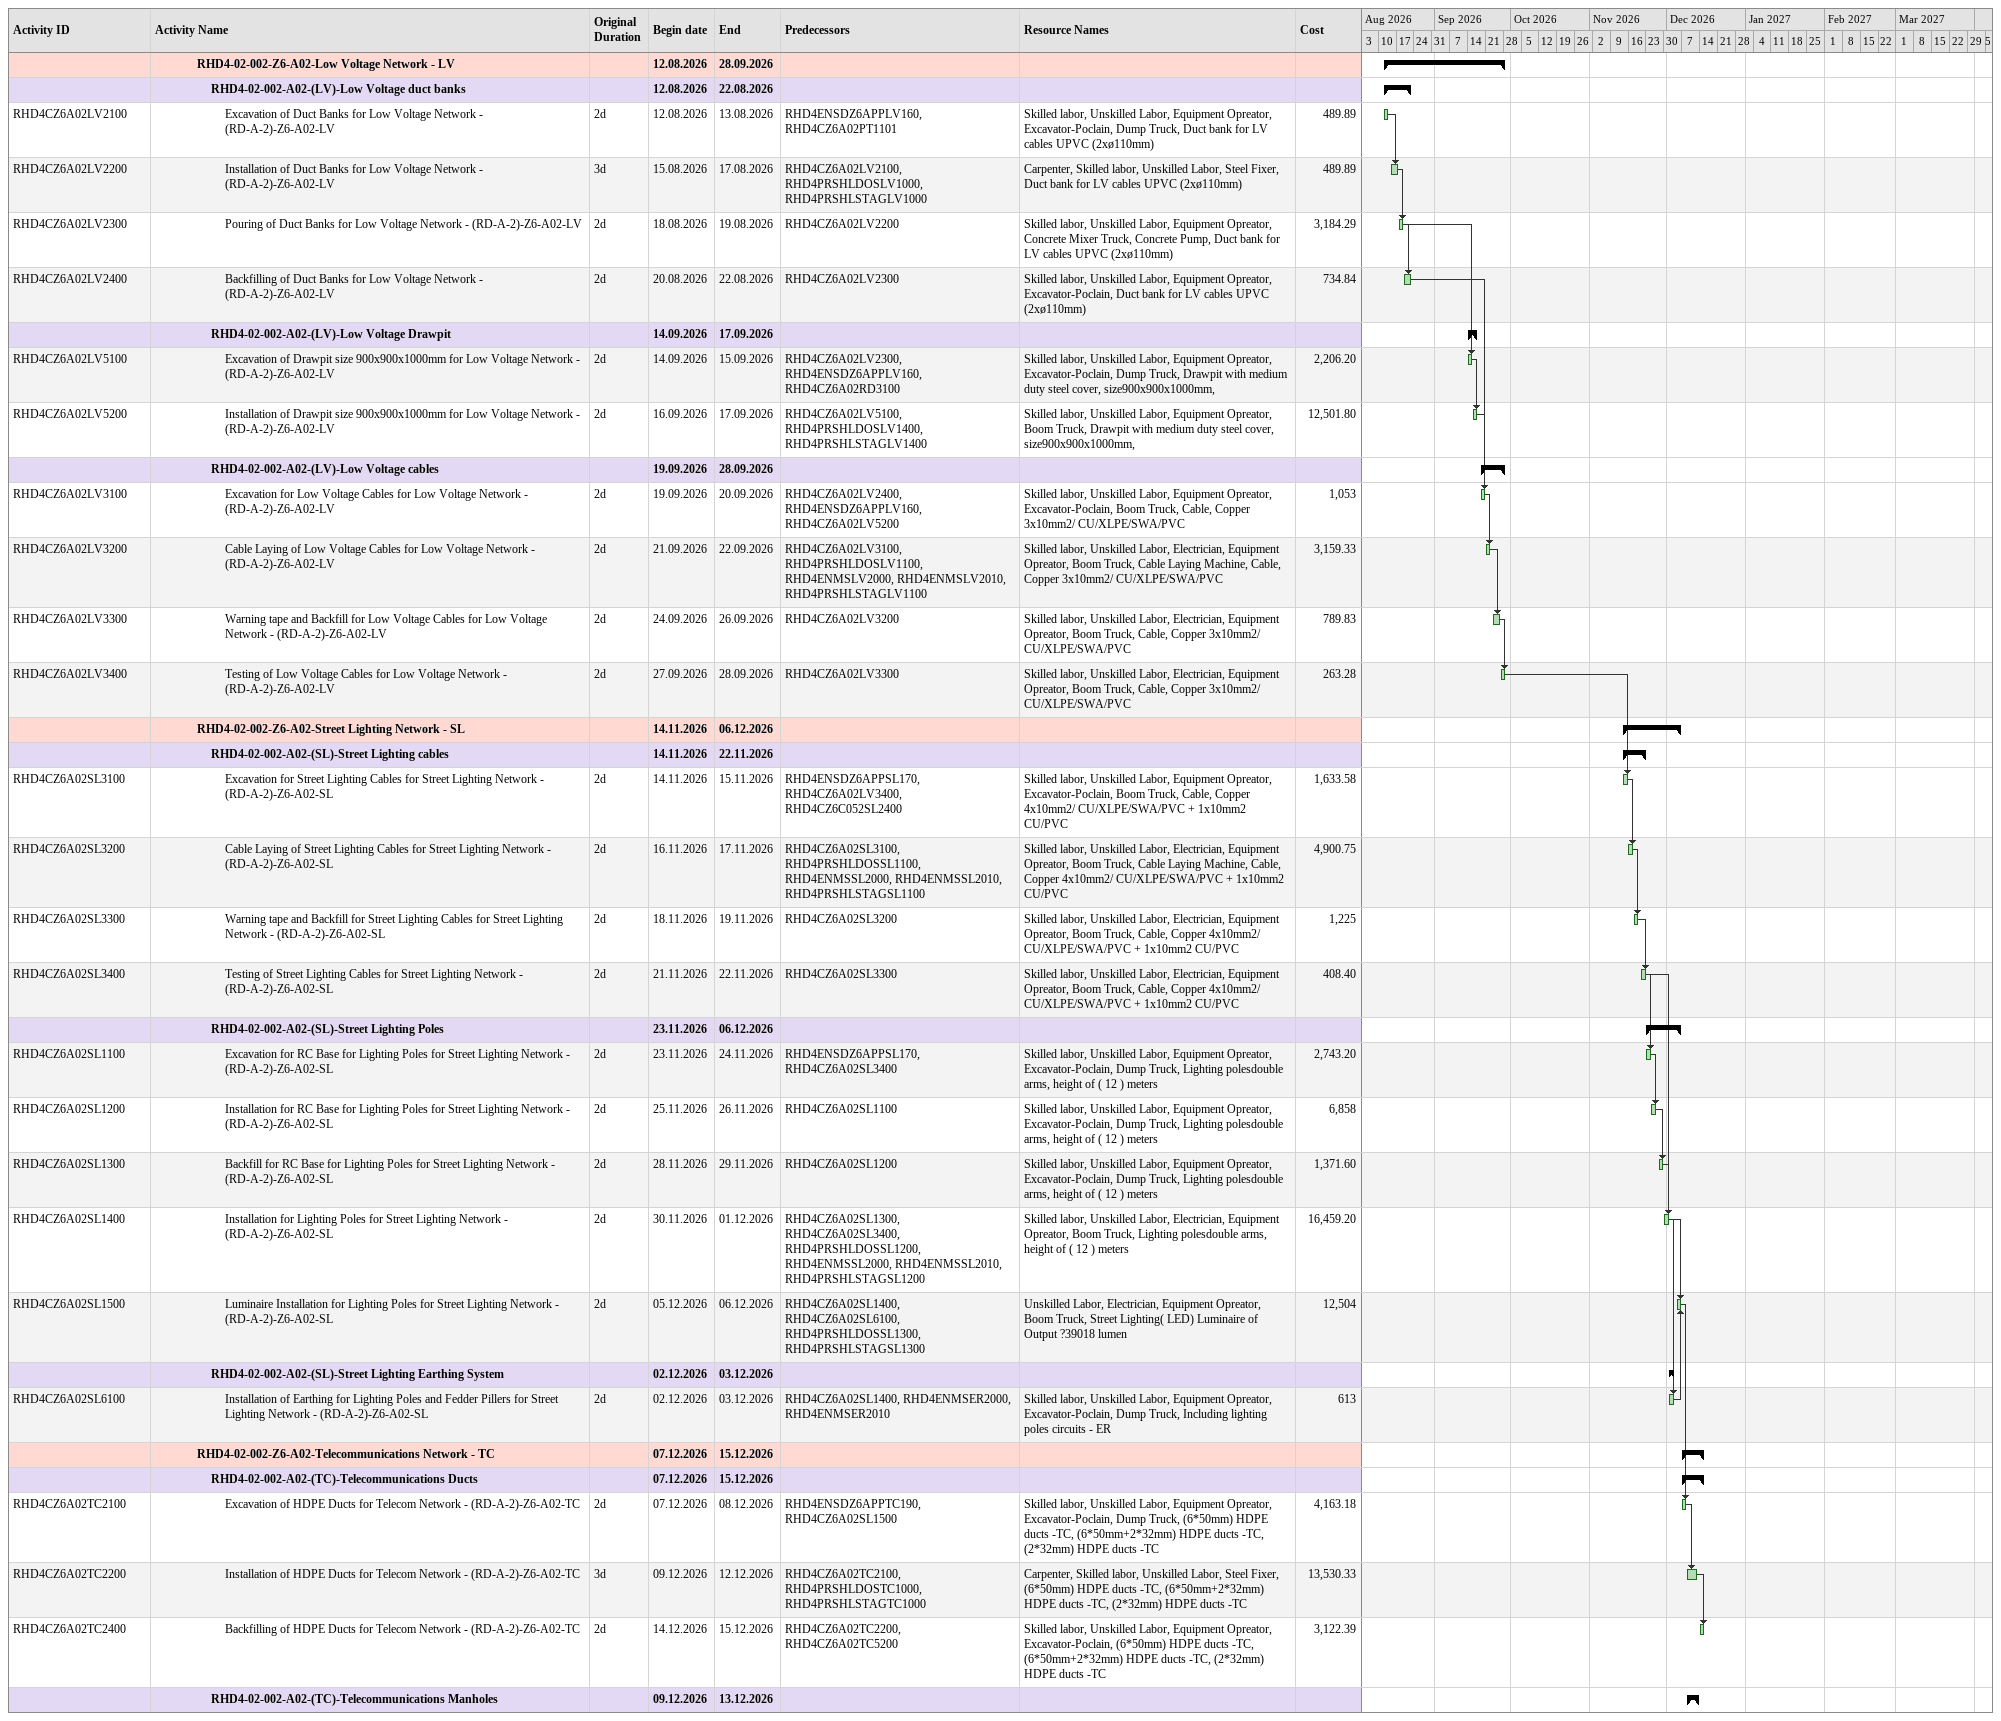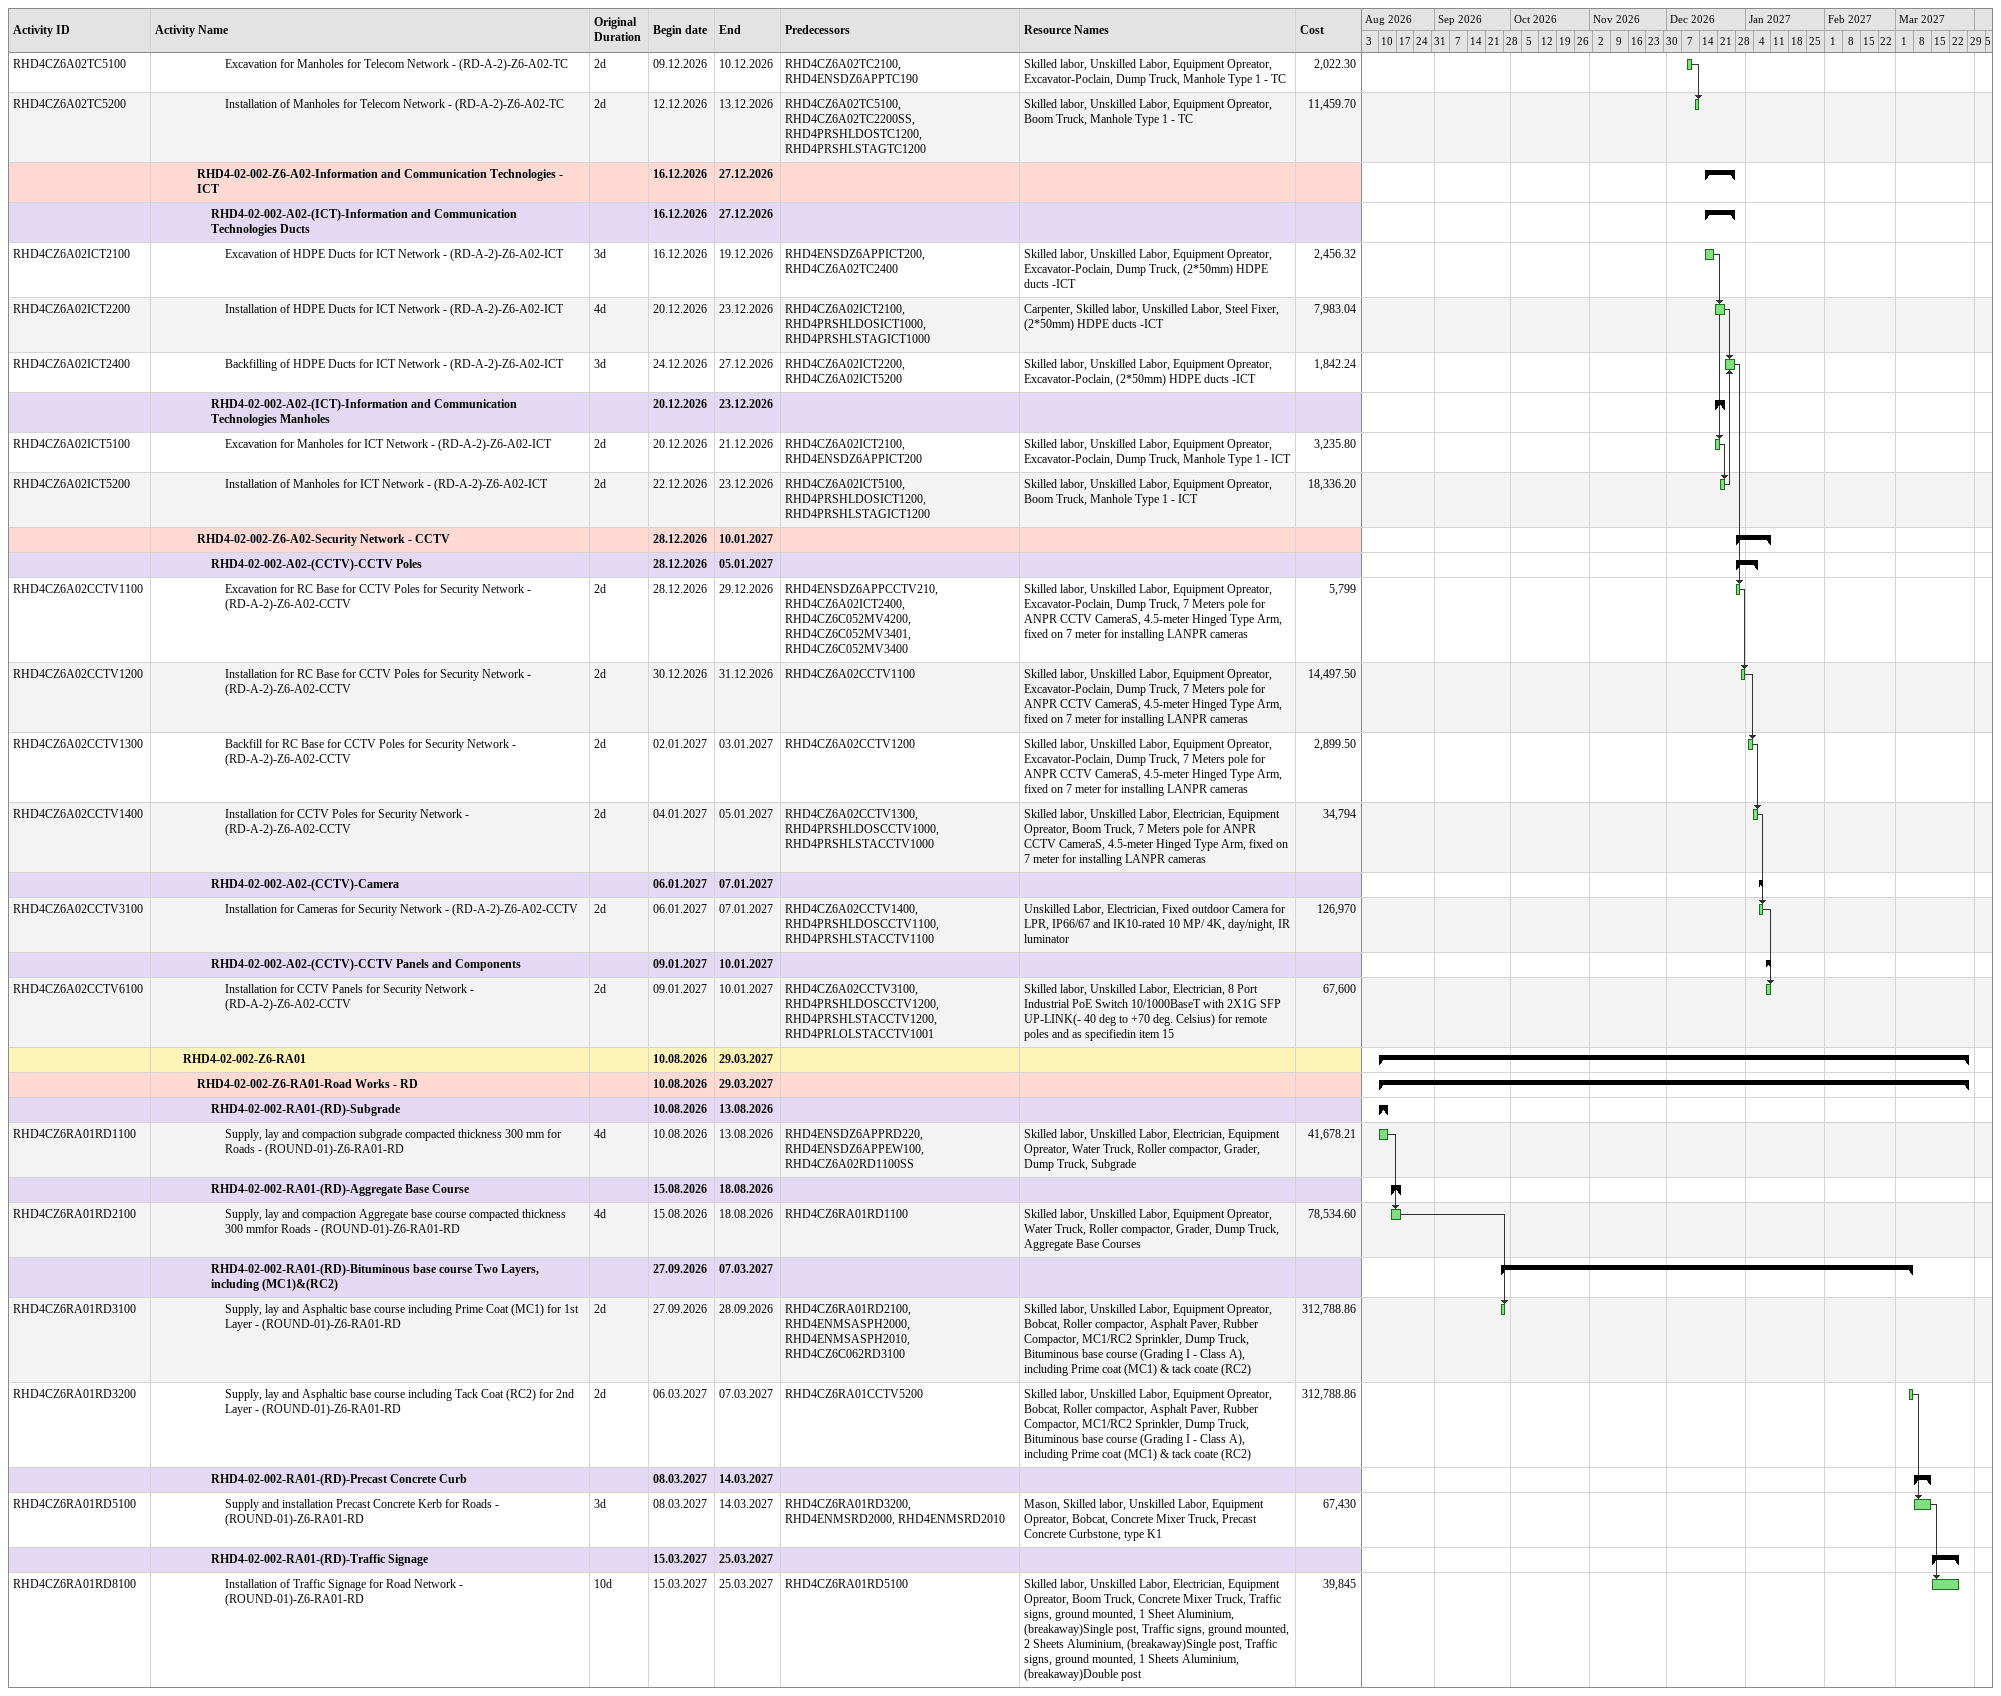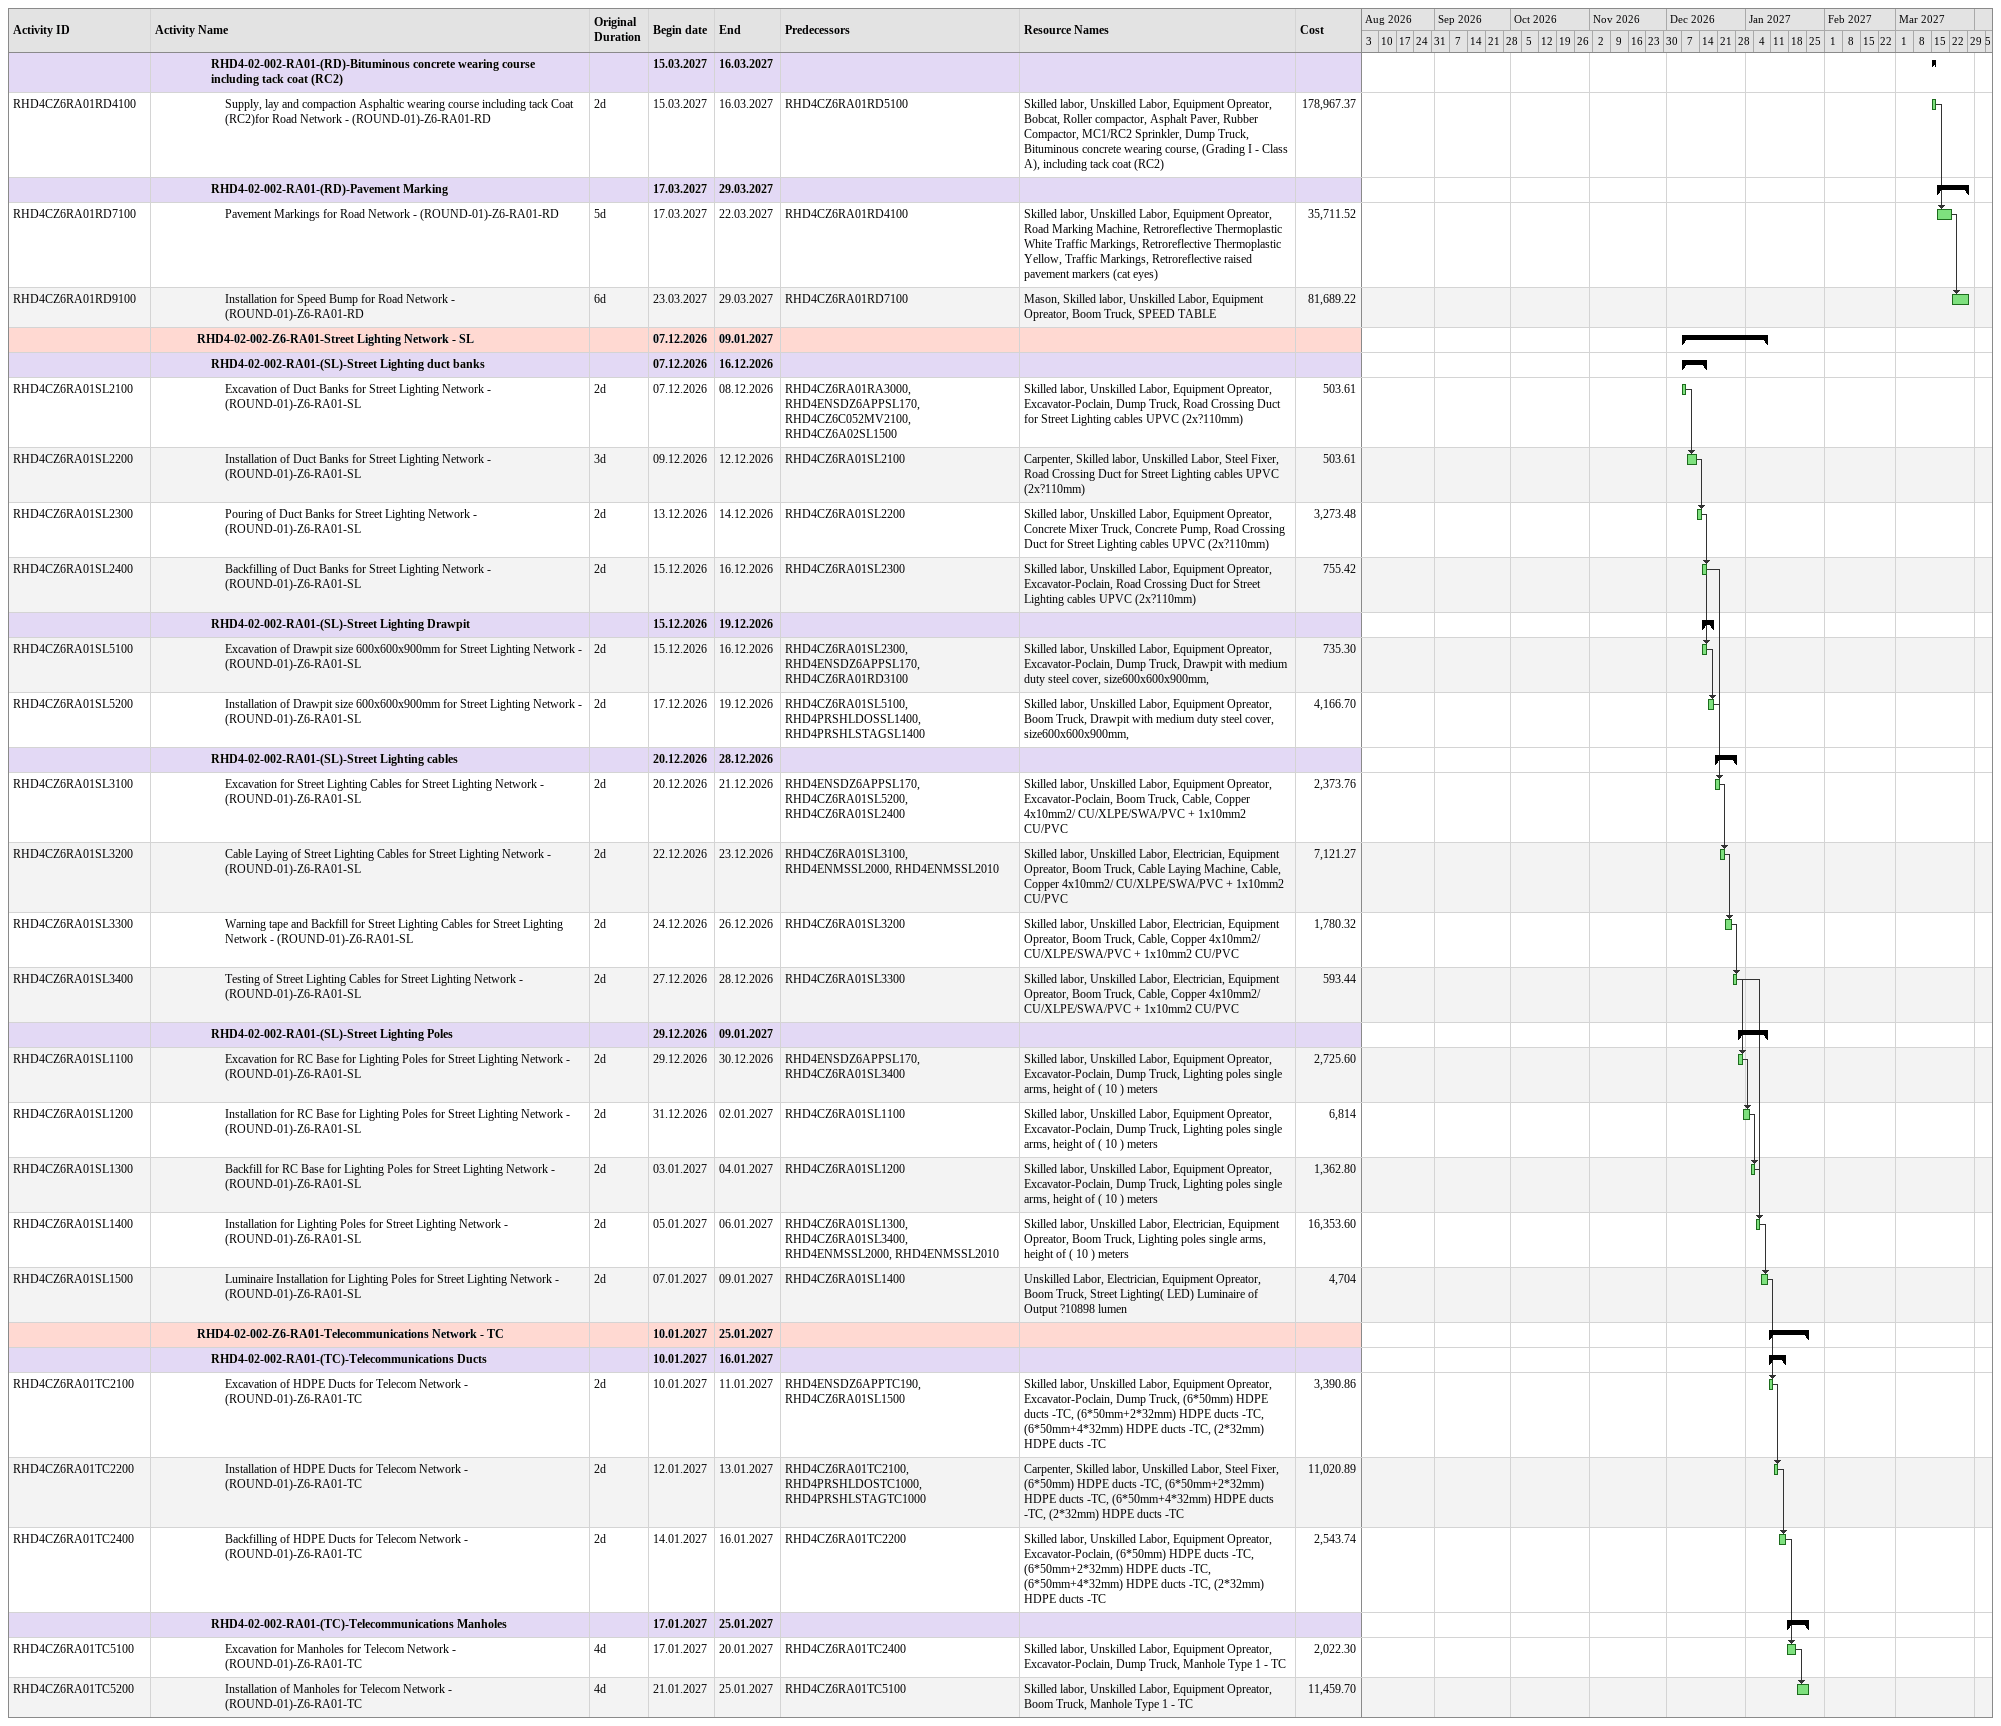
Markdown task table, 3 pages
| ID | Level | Task | Original duration | Start | Finish | Predecessors | Resources | Cost |
|---|---|---|---|---|---|---|---|---|
|  | 4 | **RHD4-02-002-Z6-A02-Low Voltage Network - LV** |  | 2026-08-12 | 2026-09-28 |  |  |  |
|  | 5 | **RHD4-02-002-A02-(LV)-Low Voltage duct banks** |  | 2026-08-12 | 2026-08-22 |  |  |  |
| RHD4CZ6A02LV2100 | 6 | Excavation of Duct Banks for Low Voltage Network - (RD-A-2)-Z6-A02-LV | 2d | 2026-08-12 | 2026-08-13 | RHD4ENSDZ6APPLV160, RHD4CZ6A02PT1101 | Skilled labor, Unskilled Labor, Equipment Opreator, Excavator-Poclain, Dump Truck, Duct bank for LV cables UPVC (2xø110mm) | 489.89 |
| RHD4CZ6A02LV2200 | 6 | Installation of Duct Banks for Low Voltage Network - (RD-A-2)-Z6-A02-LV | 3d | 2026-08-15 | 2026-08-17 | RHD4CZ6A02LV2100, RHD4PRSHLDOSLV1000, RHD4PRSHLSTAGLV1000 | Carpenter, Skilled labor, Unskilled Labor, Steel Fixer, Duct bank for LV cables UPVC (2xø110mm) | 489.89 |
| RHD4CZ6A02LV2300 | 6 | Pouring of Duct Banks for Low Voltage Network - (RD-A-2)-Z6-A02-LV | 2d | 2026-08-18 | 2026-08-19 | RHD4CZ6A02LV2200 | Skilled labor, Unskilled Labor, Equipment Opreator, Concrete Mixer Truck, Concrete Pump, Duct bank for LV cables UPVC (2xø110mm) | 3184.29 |
| RHD4CZ6A02LV2400 | 6 | Backfilling of Duct Banks for Low Voltage Network - (RD-A-2)-Z6-A02-LV | 2d | 2026-08-20 | 2026-08-22 | RHD4CZ6A02LV2300 | Skilled labor, Unskilled Labor, Equipment Opreator, Excavator-Poclain, Duct bank for LV cables UPVC (2xø110mm) | 734.84 |
|  | 5 | **RHD4-02-002-A02-(LV)-Low Voltage Drawpit** |  | 2026-09-14 | 2026-09-17 |  |  |  |
| RHD4CZ6A02LV5100 | 6 | Excavation of Drawpit size 900x900x1000mm for Low Voltage Network - (RD-A-2)-Z6-A02-LV | 2d | 2026-09-14 | 2026-09-15 | RHD4CZ6A02LV2300, RHD4ENSDZ6APPLV160, RHD4CZ6A02RD3100 | Skilled labor, Unskilled Labor, Equipment Opreator, Excavator-Poclain, Dump Truck, Drawpit with medium duty steel cover, size900x900x1000mm, | 2206.20 |
| RHD4CZ6A02LV5200 | 6 | Installation of Drawpit size 900x900x1000mm for Low Voltage Network - (RD-A-2)-Z6-A02-LV | 2d | 2026-09-16 | 2026-09-17 | RHD4CZ6A02LV5100, RHD4PRSHLDOSLV1400, RHD4PRSHLSTAGLV1400 | Skilled labor, Unskilled Labor, Equipment Opreator, Boom Truck, Drawpit with medium duty steel cover, size900x900x1000mm, | 12501.80 |
|  | 5 | **RHD4-02-002-A02-(LV)-Low Voltage cables** |  | 2026-09-19 | 2026-09-28 |  |  |  |
| RHD4CZ6A02LV3100 | 6 | Excavation for Low Voltage Cables for Low Voltage Network - (RD-A-2)-Z6-A02-LV | 2d | 2026-09-19 | 2026-09-20 | RHD4CZ6A02LV2400, RHD4ENSDZ6APPLV160, RHD4CZ6A02LV5200 | Skilled labor, Unskilled Labor, Equipment Opreator, Excavator-Poclain, Boom Truck, Cable, Copper 3x10mm2/ CU/XLPE/SWA/PVC | 1053 |
| RHD4CZ6A02LV3200 | 6 | Cable Laying of Low Voltage Cables for Low Voltage Network - (RD-A-2)-Z6-A02-LV | 2d | 2026-09-21 | 2026-09-22 | RHD4CZ6A02LV3100, RHD4PRSHLDOSLV1100, RHD4ENMSLV2000, RHD4ENMSLV2010, RHD4PRSHLSTAGLV1100 | Skilled labor, Unskilled Labor, Electrician, Equipment Opreator, Boom Truck, Cable Laying Machine, Cable, Copper 3x10mm2/ CU/XLPE/SWA/PVC | 3159.33 |
| RHD4CZ6A02LV3300 | 6 | Warning tape and Backfill for Low Voltage Cables for Low Voltage Network - (RD-A-2)-Z6-A02-LV | 2d | 2026-09-24 | 2026-09-26 | RHD4CZ6A02LV3200 | Skilled labor, Unskilled Labor, Electrician, Equipment Opreator, Boom Truck, Cable, Copper 3x10mm2/ CU/XLPE/SWA/PVC | 789.83 |
| RHD4CZ6A02LV3400 | 6 | Testing of Low Voltage Cables for Low Voltage Network - (RD-A-2)-Z6-A02-LV | 2d | 2026-09-27 | 2026-09-28 | RHD4CZ6A02LV3300 | Skilled labor, Unskilled Labor, Electrician, Equipment Opreator, Boom Truck, Cable, Copper 3x10mm2/ CU/XLPE/SWA/PVC | 263.28 |
|  | 4 | **RHD4-02-002-Z6-A02-Street Lighting Network - SL** |  | 2026-11-14 | 2026-12-06 |  |  |  |
|  | 5 | **RHD4-02-002-A02-(SL)-Street Lighting cables** |  | 2026-11-14 | 2026-11-22 |  |  |  |
| RHD4CZ6A02SL3100 | 6 | Excavation for Street Lighting Cables for Street Lighting Network - (RD-A-2)-Z6-A02-SL | 2d | 2026-11-14 | 2026-11-15 | RHD4ENSDZ6APPSL170, RHD4CZ6A02LV3400, RHD4CZ6C052SL2400 | Skilled labor, Unskilled Labor, Equipment Opreator, Excavator-Poclain, Boom Truck, Cable, Copper 4x10mm2/ CU/XLPE/SWA/PVC + 1x10mm2 CU/PVC | 1633.58 |
| RHD4CZ6A02SL3200 | 6 | Cable Laying of Street Lighting Cables for Street Lighting Network - (RD-A-2)-Z6-A02-SL | 2d | 2026-11-16 | 2026-11-17 | RHD4CZ6A02SL3100, RHD4PRSHLDOSSL1100, RHD4ENMSSL2000, RHD4ENMSSL2010, RHD4PRSHLSTAGSL1100 | Skilled labor, Unskilled Labor, Electrician, Equipment Opreator, Boom Truck, Cable Laying Machine, Cable, Copper 4x10mm2/ CU/XLPE/SWA/PVC + 1x10mm2 CU/PVC | 4900.75 |
| RHD4CZ6A02SL3300 | 6 | Warning tape and Backfill for Street Lighting Cables for Street Lighting Network - (RD-A-2)-Z6-A02-SL | 2d | 2026-11-18 | 2026-11-19 | RHD4CZ6A02SL3200 | Skilled labor, Unskilled Labor, Electrician, Equipment Opreator, Boom Truck, Cable, Copper 4x10mm2/ CU/XLPE/SWA/PVC + 1x10mm2 CU/PVC | 1225 |
| RHD4CZ6A02SL3400 | 6 | Testing of Street Lighting Cables for Street Lighting Network - (RD-A-2)-Z6-A02-SL | 2d | 2026-11-21 | 2026-11-22 | RHD4CZ6A02SL3300 | Skilled labor, Unskilled Labor, Electrician, Equipment Opreator, Boom Truck, Cable, Copper 4x10mm2/ CU/XLPE/SWA/PVC + 1x10mm2 CU/PVC | 408.40 |
|  | 5 | **RHD4-02-002-A02-(SL)-Street Lighting Poles** |  | 2026-11-23 | 2026-12-06 |  |  |  |
| RHD4CZ6A02SL1100 | 6 | Excavation for RC Base for Lighting Poles for Street Lighting Network - (RD-A-2)-Z6-A02-SL | 2d | 2026-11-23 | 2026-11-24 | RHD4ENSDZ6APPSL170, RHD4CZ6A02SL3400 | Skilled labor, Unskilled Labor, Equipment Opreator, Excavator-Poclain, Dump Truck, Lighting polesdouble arms, height of ( 12 ) meters | 2743.20 |
| RHD4CZ6A02SL1200 | 6 | Installation for RC Base for Lighting Poles for Street Lighting Network - (RD-A-2)-Z6-A02-SL | 2d | 2026-11-25 | 2026-11-26 | RHD4CZ6A02SL1100 | Skilled labor, Unskilled Labor, Equipment Opreator, Excavator-Poclain, Dump Truck, Lighting polesdouble arms, height of ( 12 ) meters | 6858 |
| RHD4CZ6A02SL1300 | 6 | Backfill for RC Base for Lighting Poles for Street Lighting Network - (RD-A-2)-Z6-A02-SL | 2d | 2026-11-28 | 2026-11-29 | RHD4CZ6A02SL1200 | Skilled labor, Unskilled Labor, Equipment Opreator, Excavator-Poclain, Dump Truck, Lighting polesdouble arms, height of ( 12 ) meters | 1371.60 |
| RHD4CZ6A02SL1400 | 6 | Installation for Lighting Poles for Street Lighting Network - (RD-A-2)-Z6-A02-SL | 2d | 2026-11-30 | 2026-12-01 | RHD4CZ6A02SL1300, RHD4CZ6A02SL3400, RHD4PRSHLDOSSL1200, RHD4ENMSSL2000, RHD4ENMSSL2010, RHD4PRSHLSTAGSL1200 | Skilled labor, Unskilled Labor, Electrician, Equipment Opreator, Boom Truck, Lighting polesdouble arms, height of ( 12 ) meters | 16459.20 |
| RHD4CZ6A02SL1500 | 6 | Luminaire Installation for Lighting Poles for Street Lighting Network - (RD-A-2)-Z6-A02-SL | 2d | 2026-12-05 | 2026-12-06 | RHD4CZ6A02SL1400, RHD4CZ6A02SL6100, RHD4PRSHLDOSSL1300, RHD4PRSHLSTAGSL1300 | Unskilled Labor, Electrician, Equipment Opreator, Boom Truck, Street Lighting( LED) Luminaire of Output ?39018 lumen | 12504 |
|  | 5 | **RHD4-02-002-A02-(SL)-Street Lighting Earthing System** |  | 2026-12-02 | 2026-12-03 |  |  |  |
| RHD4CZ6A02SL6100 | 6 | Installation of Earthing for Lighting Poles and Fedder Pillers for Street Lighting Network - (RD-A-2)-Z6-A02-SL | 2d | 2026-12-02 | 2026-12-03 | RHD4CZ6A02SL1400, RHD4ENMSER2000, RHD4ENMSER2010 | Skilled labor, Unskilled Labor, Equipment Opreator, Excavator-Poclain, Dump Truck, Including lighting poles circuits - ER | 613 |
|  | 4 | **RHD4-02-002-Z6-A02-Telecommunications Network - TC** |  | 2026-12-07 | 2026-12-15 |  |  |  |
|  | 5 | **RHD4-02-002-A02-(TC)-Telecommunications Ducts** |  | 2026-12-07 | 2026-12-15 |  |  |  |
| RHD4CZ6A02TC2100 | 6 | Excavation of HDPE Ducts for Telecom Network - (RD-A-2)-Z6-A02-TC | 2d | 2026-12-07 | 2026-12-08 | RHD4ENSDZ6APPTC190, RHD4CZ6A02SL1500 | Skilled labor, Unskilled Labor, Equipment Opreator, Excavator-Poclain, Dump Truck, (6*50mm) HDPE ducts -TC, (6*50mm+2*32mm) HDPE ducts -TC, (2*32mm) HDPE ducts -TC | 4163.18 |
| RHD4CZ6A02TC2200 | 6 | Installation of HDPE Ducts for Telecom Network - (RD-A-2)-Z6-A02-TC | 3d | 2026-12-09 | 2026-12-12 | RHD4CZ6A02TC2100, RHD4PRSHLDOSTC1000, RHD4PRSHLSTAGTC1000 | Carpenter, Skilled labor, Unskilled Labor, Steel Fixer, (6*50mm) HDPE ducts -TC, (6*50mm+2*32mm) HDPE ducts -TC, (2*32mm) HDPE ducts -TC | 13530.33 |
| RHD4CZ6A02TC2400 | 6 | Backfilling of HDPE Ducts for Telecom Network - (RD-A-2)-Z6-A02-TC | 2d | 2026-12-14 | 2026-12-15 | RHD4CZ6A02TC2200, RHD4CZ6A02TC5200 | Skilled labor, Unskilled Labor, Equipment Opreator, Excavator-Poclain, (6*50mm) HDPE ducts -TC, (6*50mm+2*32mm) HDPE ducts -TC, (2*32mm) HDPE ducts -TC | 3122.39 |
|  | 5 | **RHD4-02-002-A02-(TC)-Telecommunications Manholes** |  | 2026-12-09 | 2026-12-13 |  |  |  |
| RHD4CZ6A02TC5100 | 6 | Excavation for Manholes for Telecom Network - (RD-A-2)-Z6-A02-TC | 2d | 2026-12-09 | 2026-12-10 | RHD4CZ6A02TC2100, RHD4ENSDZ6APPTC190 | Skilled labor, Unskilled Labor, Equipment Opreator, Excavator-Poclain, Dump Truck, Manhole Type 1 - TC | 2022.30 |
| RHD4CZ6A02TC5200 | 6 | Installation of Manholes for Telecom Network - (RD-A-2)-Z6-A02-TC | 2d | 2026-12-12 | 2026-12-13 | RHD4CZ6A02TC5100, RHD4CZ6A02TC2200SS, RHD4PRSHLDOSTC1200, RHD4PRSHLSTAGTC1200 | Skilled labor, Unskilled Labor, Equipment Opreator, Boom Truck, Manhole Type 1 - TC | 11459.70 |
|  | 4 | **RHD4-02-002-Z6-A02-Information and Communication Technologies - ICT** |  | 2026-12-16 | 2026-12-27 |  |  |  |
|  | 5 | **RHD4-02-002-A02-(ICT)-Information and Communication Technologies Ducts** |  | 2026-12-16 | 2026-12-27 |  |  |  |
| RHD4CZ6A02ICT2100 | 6 | Excavation of HDPE Ducts for ICT Network - (RD-A-2)-Z6-A02-ICT | 3d | 2026-12-16 | 2026-12-19 | RHD4ENSDZ6APPICT200, RHD4CZ6A02TC2400 | Skilled labor, Unskilled Labor, Equipment Opreator, Excavator-Poclain, Dump Truck, (2*50mm) HDPE ducts -ICT | 2456.32 |
| RHD4CZ6A02ICT2200 | 6 | Installation of HDPE Ducts for ICT Network - (RD-A-2)-Z6-A02-ICT | 4d | 2026-12-20 | 2026-12-23 | RHD4CZ6A02ICT2100, RHD4PRSHLDOSICT1000, RHD4PRSHLSTAGICT1000 | Carpenter, Skilled labor, Unskilled Labor, Steel Fixer, (2*50mm) HDPE ducts -ICT | 7983.04 |
| RHD4CZ6A02ICT2400 | 6 | Backfilling of HDPE Ducts for ICT Network - (RD-A-2)-Z6-A02-ICT | 3d | 2026-12-24 | 2026-12-27 | RHD4CZ6A02ICT2200, RHD4CZ6A02ICT5200 | Skilled labor, Unskilled Labor, Equipment Opreator, Excavator-Poclain, (2*50mm) HDPE ducts -ICT | 1842.24 |
|  | 5 | **RHD4-02-002-A02-(ICT)-Information and Communication Technologies Manholes** |  | 2026-12-20 | 2026-12-23 |  |  |  |
| RHD4CZ6A02ICT5100 | 6 | Excavation for Manholes for ICT Network - (RD-A-2)-Z6-A02-ICT | 2d | 2026-12-20 | 2026-12-21 | RHD4CZ6A02ICT2100, RHD4ENSDZ6APPICT200 | Skilled labor, Unskilled Labor, Equipment Opreator, Excavator-Poclain, Dump Truck, Manhole Type 1 - ICT | 3235.80 |
| RHD4CZ6A02ICT5200 | 6 | Installation of Manholes for ICT Network - (RD-A-2)-Z6-A02-ICT | 2d | 2026-12-22 | 2026-12-23 | RHD4CZ6A02ICT5100, RHD4PRSHLDOSICT1200, RHD4PRSHLSTAGICT1200 | Skilled labor, Unskilled Labor, Equipment Opreator, Boom Truck, Manhole Type 1 - ICT | 18336.20 |
|  | 4 | **RHD4-02-002-Z6-A02-Security Network - CCTV** |  | 2026-12-28 | 2027-01-10 |  |  |  |
|  | 5 | **RHD4-02-002-A02-(CCTV)-CCTV Poles** |  | 2026-12-28 | 2027-01-05 |  |  |  |
| RHD4CZ6A02CCTV1100 | 6 | Excavation for RC Base for CCTV Poles for Security Network - (RD-A-2)-Z6-A02-CCTV | 2d | 2026-12-28 | 2026-12-29 | RHD4ENSDZ6APPCCTV210, RHD4CZ6A02ICT2400, RHD4CZ6C052MV4200, RHD4CZ6C052MV3401, RHD4CZ6C052MV3400 | Skilled labor, Unskilled Labor, Equipment Opreator, Excavator-Poclain, Dump Truck, 7 Meters pole for ANPR CCTV CameraS, 4.5-meter Hinged Type Arm, fixed on 7 meter for installing LANPR cameras | 5799 |
| RHD4CZ6A02CCTV1200 | 6 | Installation for RC Base for CCTV Poles for Security Network - (RD-A-2)-Z6-A02-CCTV | 2d | 2026-12-30 | 2026-12-31 | RHD4CZ6A02CCTV1100 | Skilled labor, Unskilled Labor, Equipment Opreator, Excavator-Poclain, Dump Truck, 7 Meters pole for ANPR CCTV CameraS, 4.5-meter Hinged Type Arm, fixed on 7 meter for installing LANPR cameras | 14497.50 |
| RHD4CZ6A02CCTV1300 | 6 | Backfill for RC Base for CCTV Poles for Security Network - (RD-A-2)-Z6-A02-CCTV | 2d | 2027-01-02 | 2027-01-03 | RHD4CZ6A02CCTV1200 | Skilled labor, Unskilled Labor, Equipment Opreator, Excavator-Poclain, Dump Truck, 7 Meters pole for ANPR CCTV CameraS, 4.5-meter Hinged Type Arm, fixed on 7 meter for installing LANPR cameras | 2899.50 |
| RHD4CZ6A02CCTV1400 | 6 | Installation for CCTV Poles for Security Network - (RD-A-2)-Z6-A02-CCTV | 2d | 2027-01-04 | 2027-01-05 | RHD4CZ6A02CCTV1300, RHD4PRSHLDOSCCTV1000, RHD4PRSHLSTACCTV1000 | Skilled labor, Unskilled Labor, Electrician, Equipment Opreator, Boom Truck, 7 Meters pole for ANPR CCTV CameraS, 4.5-meter Hinged Type Arm, fixed on 7 meter for installing LANPR cameras | 34794 |
|  | 5 | **RHD4-02-002-A02-(CCTV)-Camera** |  | 2027-01-06 | 2027-01-07 |  |  |  |
| RHD4CZ6A02CCTV3100 | 6 | Installation for Cameras for Security Network - (RD-A-2)-Z6-A02-CCTV | 2d | 2027-01-06 | 2027-01-07 | RHD4CZ6A02CCTV1400, RHD4PRSHLDOSCCTV1100, RHD4PRSHLSTACCTV1100 | Unskilled Labor, Electrician, Fixed outdoor Camera for LPR, IP66/67 and IK10-rated 10 MP/ 4K, day/night, IR luminator | 126970 |
|  | 5 | **RHD4-02-002-A02-(CCTV)-CCTV Panels and Components** |  | 2027-01-09 | 2027-01-10 |  |  |  |
| RHD4CZ6A02CCTV6100 | 6 | Installation for CCTV Panels for Security Network - (RD-A-2)-Z6-A02-CCTV | 2d | 2027-01-09 | 2027-01-10 | RHD4CZ6A02CCTV3100, RHD4PRSHLDOSCCTV1200, RHD4PRSHLSTACCTV1200, RHD4PRLOLSTACCTV1001 | Skilled labor, Unskilled Labor, Electrician, 8 Port Industrial PoE Switch 10/1000BaseT with 2X1G SFP UP-LINK(- 40 deg to +70 deg. Celsius) for remote poles and as specifiedin item 15 | 67600 |
|  | 3 | **RHD4-02-002-Z6-RA01** |  | 2026-08-10 | 2027-03-29 |  |  |  |
|  | 4 | **RHD4-02-002-Z6-RA01-Road Works - RD** |  | 2026-08-10 | 2027-03-29 |  |  |  |
|  | 5 | **RHD4-02-002-RA01-(RD)-Subgrade** |  | 2026-08-10 | 2026-08-13 |  |  |  |
| RHD4CZ6RA01RD1100 | 6 | Supply, lay and compaction subgrade compacted thickness 300 mm for Roads - (ROUND-01)-Z6-RA01-RD | 4d | 2026-08-10 | 2026-08-13 | RHD4ENSDZ6APPRD220, RHD4ENSDZ6APPEW100, RHD4CZ6A02RD1100SS | Skilled labor, Unskilled Labor, Electrician, Equipment Opreator, Water Truck, Roller compactor, Grader, Dump Truck, Subgrade | 41678.21 |
|  | 5 | **RHD4-02-002-RA01-(RD)-Aggregate Base Course** |  | 2026-08-15 | 2026-08-18 |  |  |  |
| RHD4CZ6RA01RD2100 | 6 | Supply, lay and compaction Aggregate base course compacted thickness 300 mmfor Roads - (ROUND-01)-Z6-RA01-RD | 4d | 2026-08-15 | 2026-08-18 | RHD4CZ6RA01RD1100 | Skilled labor, Unskilled Labor, Equipment Opreator, Water Truck, Roller compactor, Grader, Dump Truck, Aggregate Base Courses | 78534.60 |
|  | 5 | **RHD4-02-002-RA01-(RD)-Bituminous base course Two Layers, including (MC1)&(RC2)** |  | 2026-09-27 | 2027-03-07 |  |  |  |
| RHD4CZ6RA01RD3100 | 6 | Supply, lay and Asphaltic base course including Prime Coat (MC1) for 1st Layer - (ROUND-01)-Z6-RA01-RD | 2d | 2026-09-27 | 2026-09-28 | RHD4CZ6RA01RD2100, RHD4ENMSASPH2000, RHD4ENMSASPH2010, RHD4CZ6C062RD3100 | Skilled labor, Unskilled Labor, Equipment Opreator, Bobcat, Roller compactor, Asphalt Paver, Rubber Compactor, MC1/RC2 Sprinkler, Dump Truck, Bituminous base course (Grading I - Class A), including Prime coat (MC1) & tack coate (RC2) | 312788.86 |
| RHD4CZ6RA01RD3200 | 6 | Supply, lay and Asphaltic base course including Tack Coat (RC2) for 2nd Layer - (ROUND-01)-Z6-RA01-RD | 2d | 2027-03-06 | 2027-03-07 | RHD4CZ6RA01CCTV5200 | Skilled labor, Unskilled Labor, Equipment Opreator, Bobcat, Roller compactor, Asphalt Paver, Rubber Compactor, MC1/RC2 Sprinkler, Dump Truck, Bituminous base course (Grading I - Class A), including Prime coat (MC1) & tack coate (RC2) | 312788.86 |
|  | 5 | **RHD4-02-002-RA01-(RD)-Precast Concrete Curb** |  | 2027-03-08 | 2027-03-14 |  |  |  |
| RHD4CZ6RA01RD5100 | 6 | Supply and installation Precast Concrete Kerb for Roads - (ROUND-01)-Z6-RA01-RD | 3d | 2027-03-08 | 2027-03-14 | RHD4CZ6RA01RD3200, RHD4ENMSRD2000, RHD4ENMSRD2010 | Mason, Skilled labor, Unskilled Labor, Equipment Opreator, Bobcat, Concrete Mixer Truck, Precast Concrete Curbstone, type K1 | 67430 |
|  | 5 | **RHD4-02-002-RA01-(RD)-Traffic Signage** |  | 2027-03-15 | 2027-03-25 |  |  |  |
| RHD4CZ6RA01RD8100 | 6 | Installation of Traffic Signage for Road Network - (ROUND-01)-Z6-RA01-RD | 10d | 2027-03-15 | 2027-03-25 | RHD4CZ6RA01RD5100 | Skilled labor, Unskilled Labor, Electrician, Equipment Opreator, Boom Truck, Concrete Mixer Truck, Traffic signs, ground mounted, 1 Sheet Aluminium, (breakaway)Single post, Traffic signs, ground mounted, 2 Sheets Aluminium, (breakaway)Single post, Traffic signs, ground mounted, 1 Sheets Aluminium, (breakaway)Double post | 39845 |
|  | 5 | **RHD4-02-002-RA01-(RD)-Bituminous concrete wearing course including tack coat (RC2)** |  | 2027-03-15 | 2027-03-16 |  |  |  |
| RHD4CZ6RA01RD4100 | 6 | Supply, lay and compaction Asphaltic wearing course including tack Coat (RC2)for Road Network - (ROUND-01)-Z6-RA01-RD | 2d | 2027-03-15 | 2027-03-16 | RHD4CZ6RA01RD5100 | Skilled labor, Unskilled Labor, Equipment Opreator, Bobcat, Roller compactor, Asphalt Paver, Rubber Compactor, MC1/RC2 Sprinkler, Dump Truck, Bituminous concrete wearing course, (Grading I - Class A), including tack coat (RC2) | 178967.37 |
|  | 5 | **RHD4-02-002-RA01-(RD)-Pavement Marking** |  | 2027-03-17 | 2027-03-29 |  |  |  |
| RHD4CZ6RA01RD7100 | 6 | Pavement Markings for Road Network - (ROUND-01)-Z6-RA01-RD | 5d | 2027-03-17 | 2027-03-22 | RHD4CZ6RA01RD4100 | Skilled labor, Unskilled Labor, Equipment Opreator, Road Marking Machine, Retroreflective Thermoplastic White Traffic Markings, Retroreflective Thermoplastic Yellow, Traffic Markings, Retroreflective raised pavement markers (cat eyes) | 35711.52 |
| RHD4CZ6RA01RD9100 | 6 | Installation for Speed Bump for Road Network - (ROUND-01)-Z6-RA01-RD | 6d | 2027-03-23 | 2027-03-29 | RHD4CZ6RA01RD7100 | Mason, Skilled labor, Unskilled Labor, Equipment Opreator, Boom Truck, SPEED TABLE | 81689.22 |
|  | 4 | **RHD4-02-002-Z6-RA01-Street Lighting Network - SL** |  | 2026-12-07 | 2027-01-09 |  |  |  |
|  | 5 | **RHD4-02-002-RA01-(SL)-Street Lighting duct banks** |  | 2026-12-07 | 2026-12-16 |  |  |  |
| RHD4CZ6RA01SL2100 | 6 | Excavation of Duct Banks for Street Lighting Network - (ROUND-01)-Z6-RA01-SL | 2d | 2026-12-07 | 2026-12-08 | RHD4CZ6RA01RA3000, RHD4ENSDZ6APPSL170, RHD4CZ6C052MV2100, RHD4CZ6A02SL1500 | Skilled labor, Unskilled Labor, Equipment Opreator, Excavator-Poclain, Dump Truck, Road Crossing Duct for Street Lighting cables UPVC (2x?110mm) | 503.61 |
| RHD4CZ6RA01SL2200 | 6 | Installation of Duct Banks for Street Lighting Network - (ROUND-01)-Z6-RA01-SL | 3d | 2026-12-09 | 2026-12-12 | RHD4CZ6RA01SL2100 | Carpenter, Skilled labor, Unskilled Labor, Steel Fixer, Road Crossing Duct for Street Lighting cables UPVC (2x?110mm) | 503.61 |
| RHD4CZ6RA01SL2300 | 6 | Pouring of Duct Banks for Street Lighting Network - (ROUND-01)-Z6-RA01-SL | 2d | 2026-12-13 | 2026-12-14 | RHD4CZ6RA01SL2200 | Skilled labor, Unskilled Labor, Equipment Opreator, Concrete Mixer Truck, Concrete Pump, Road Crossing Duct for Street Lighting cables UPVC (2x?110mm) | 3273.48 |
| RHD4CZ6RA01SL2400 | 6 | Backfilling of Duct Banks for Street Lighting Network - (ROUND-01)-Z6-RA01-SL | 2d | 2026-12-15 | 2026-12-16 | RHD4CZ6RA01SL2300 | Skilled labor, Unskilled Labor, Equipment Opreator, Excavator-Poclain, Road Crossing Duct for Street Lighting cables UPVC (2x?110mm) | 755.42 |
|  | 5 | **RHD4-02-002-RA01-(SL)-Street Lighting Drawpit** |  | 2026-12-15 | 2026-12-19 |  |  |  |
| RHD4CZ6RA01SL5100 | 6 | Excavation of Drawpit size 600x600x900mm for Street Lighting Network - (ROUND-01)-Z6-RA01-SL | 2d | 2026-12-15 | 2026-12-16 | RHD4CZ6RA01SL2300, RHD4ENSDZ6APPSL170, RHD4CZ6RA01RD3100 | Skilled labor, Unskilled Labor, Equipment Opreator, Excavator-Poclain, Dump Truck, Drawpit with medium duty steel cover, size600x600x900mm, | 735.30 |
| RHD4CZ6RA01SL5200 | 6 | Installation of Drawpit size 600x600x900mm for Street Lighting Network - (ROUND-01)-Z6-RA01-SL | 2d | 2026-12-17 | 2026-12-19 | RHD4CZ6RA01SL5100, RHD4PRSHLDOSSL1400, RHD4PRSHLSTAGSL1400 | Skilled labor, Unskilled Labor, Equipment Opreator, Boom Truck, Drawpit with medium duty steel cover, size600x600x900mm, | 4166.70 |
|  | 5 | **RHD4-02-002-RA01-(SL)-Street Lighting cables** |  | 2026-12-20 | 2026-12-28 |  |  |  |
| RHD4CZ6RA01SL3100 | 6 | Excavation for Street Lighting Cables for Street Lighting Network - (ROUND-01)-Z6-RA01-SL | 2d | 2026-12-20 | 2026-12-21 | RHD4ENSDZ6APPSL170, RHD4CZ6RA01SL5200, RHD4CZ6RA01SL2400 | Skilled labor, Unskilled Labor, Equipment Opreator, Excavator-Poclain, Boom Truck, Cable, Copper 4x10mm2/ CU/XLPE/SWA/PVC + 1x10mm2 CU/PVC | 2373.76 |
| RHD4CZ6RA01SL3200 | 6 | Cable Laying of Street Lighting Cables for Street Lighting Network - (ROUND-01)-Z6-RA01-SL | 2d | 2026-12-22 | 2026-12-23 | RHD4CZ6RA01SL3100, RHD4ENMSSL2000, RHD4ENMSSL2010 | Skilled labor, Unskilled Labor, Electrician, Equipment Opreator, Boom Truck, Cable Laying Machine, Cable, Copper 4x10mm2/ CU/XLPE/SWA/PVC + 1x10mm2 CU/PVC | 7121.27 |
| RHD4CZ6RA01SL3300 | 6 | Warning tape and Backfill for Street Lighting Cables for Street Lighting Network - (ROUND-01)-Z6-RA01-SL | 2d | 2026-12-24 | 2026-12-26 | RHD4CZ6RA01SL3200 | Skilled labor, Unskilled Labor, Electrician, Equipment Opreator, Boom Truck, Cable, Copper 4x10mm2/ CU/XLPE/SWA/PVC + 1x10mm2 CU/PVC | 1780.32 |
| RHD4CZ6RA01SL3400 | 6 | Testing of Street Lighting Cables for Street Lighting Network - (ROUND-01)-Z6-RA01-SL | 2d | 2026-12-27 | 2026-12-28 | RHD4CZ6RA01SL3300 | Skilled labor, Unskilled Labor, Electrician, Equipment Opreator, Boom Truck, Cable, Copper 4x10mm2/ CU/XLPE/SWA/PVC + 1x10mm2 CU/PVC | 593.44 |
|  | 5 | **RHD4-02-002-RA01-(SL)-Street Lighting Poles** |  | 2026-12-29 | 2027-01-09 |  |  |  |
| RHD4CZ6RA01SL1100 | 6 | Excavation for RC Base for Lighting Poles for Street Lighting Network - (ROUND-01)-Z6-RA01-SL | 2d | 2026-12-29 | 2026-12-30 | RHD4ENSDZ6APPSL170, RHD4CZ6RA01SL3400 | Skilled labor, Unskilled Labor, Equipment Opreator, Excavator-Poclain, Dump Truck, Lighting poles single arms, height of ( 10 ) meters | 2725.60 |
| RHD4CZ6RA01SL1200 | 6 | Installation for RC Base for Lighting Poles for Street Lighting Network - (ROUND-01)-Z6-RA01-SL | 2d | 2026-12-31 | 2027-01-02 | RHD4CZ6RA01SL1100 | Skilled labor, Unskilled Labor, Equipment Opreator, Excavator-Poclain, Dump Truck, Lighting poles single arms, height of ( 10 ) meters | 6814 |
| RHD4CZ6RA01SL1300 | 6 | Backfill for RC Base for Lighting Poles for Street Lighting Network - (ROUND-01)-Z6-RA01-SL | 2d | 2027-01-03 | 2027-01-04 | RHD4CZ6RA01SL1200 | Skilled labor, Unskilled Labor, Equipment Opreator, Excavator-Poclain, Dump Truck, Lighting poles single arms, height of ( 10 ) meters | 1362.80 |
| RHD4CZ6RA01SL1400 | 6 | Installation for Lighting Poles for Street Lighting Network - (ROUND-01)-Z6-RA01-SL | 2d | 2027-01-05 | 2027-01-06 | RHD4CZ6RA01SL1300, RHD4CZ6RA01SL3400, RHD4ENMSSL2000, RHD4ENMSSL2010 | Skilled labor, Unskilled Labor, Electrician, Equipment Opreator, Boom Truck, Lighting poles single arms, height of ( 10 ) meters | 16353.60 |
| RHD4CZ6RA01SL1500 | 6 | Luminaire Installation for Lighting Poles for Street Lighting Network - (ROUND-01)-Z6-RA01-SL | 2d | 2027-01-07 | 2027-01-09 | RHD4CZ6RA01SL1400 | Unskilled Labor, Electrician, Equipment Opreator, Boom Truck, Street Lighting( LED) Luminaire of Output ?10898 lumen | 4704 |
|  | 4 | **RHD4-02-002-Z6-RA01-Telecommunications Network - TC** |  | 2027-01-10 | 2027-01-25 |  |  |  |
|  | 5 | **RHD4-02-002-RA01-(TC)-Telecommunications Ducts** |  | 2027-01-10 | 2027-01-16 |  |  |  |
| RHD4CZ6RA01TC2100 | 6 | Excavation of HDPE Ducts for Telecom Network - (ROUND-01)-Z6-RA01-TC | 2d | 2027-01-10 | 2027-01-11 | RHD4ENSDZ6APPTC190, RHD4CZ6RA01SL1500 | Skilled labor, Unskilled Labor, Equipment Opreator, Excavator-Poclain, Dump Truck, (6*50mm) HDPE ducts -TC, (6*50mm+2*32mm) HDPE ducts -TC, (6*50mm+4*32mm) HDPE ducts -TC, (2*32mm) HDPE ducts -TC | 3390.86 |
| RHD4CZ6RA01TC2200 | 6 | Installation of HDPE Ducts for Telecom Network - (ROUND-01)-Z6-RA01-TC | 2d | 2027-01-12 | 2027-01-13 | RHD4CZ6RA01TC2100, RHD4PRSHLDOSTC1000, RHD4PRSHLSTAGTC1000 | Carpenter, Skilled labor, Unskilled Labor, Steel Fixer, (6*50mm) HDPE ducts -TC, (6*50mm+2*32mm) HDPE ducts -TC, (6*50mm+4*32mm) HDPE ducts -TC, (2*32mm) HDPE ducts -TC | 11020.89 |
| RHD4CZ6RA01TC2400 | 6 | Backfilling of HDPE Ducts for Telecom Network - (ROUND-01)-Z6-RA01-TC | 2d | 2027-01-14 | 2027-01-16 | RHD4CZ6RA01TC2200 | Skilled labor, Unskilled Labor, Equipment Opreator, Excavator-Poclain, (6*50mm) HDPE ducts -TC, (6*50mm+2*32mm) HDPE ducts -TC, (6*50mm+4*32mm) HDPE ducts -TC, (2*32mm) HDPE ducts -TC | 2543.74 |
|  | 5 | **RHD4-02-002-RA01-(TC)-Telecommunications Manholes** |  | 2027-01-17 | 2027-01-25 |  |  |  |
| RHD4CZ6RA01TC5100 | 6 | Excavation for Manholes for Telecom Network - (ROUND-01)-Z6-RA01-TC | 4d | 2027-01-17 | 2027-01-20 | RHD4CZ6RA01TC2400 | Skilled labor, Unskilled Labor, Equipment Opreator, Excavator-Poclain, Dump Truck, Manhole Type 1 - TC | 2022.30 |
| RHD4CZ6RA01TC5200 | 6 | Installation of Manholes for Telecom Network - (ROUND-01)-Z6-RA01-TC | 4d | 2027-01-21 | 2027-01-25 | RHD4CZ6RA01TC5100 | Skilled labor, Unskilled Labor, Equipment Opreator, Boom Truck, Manhole Type 1 - TC | 11459.70 |
